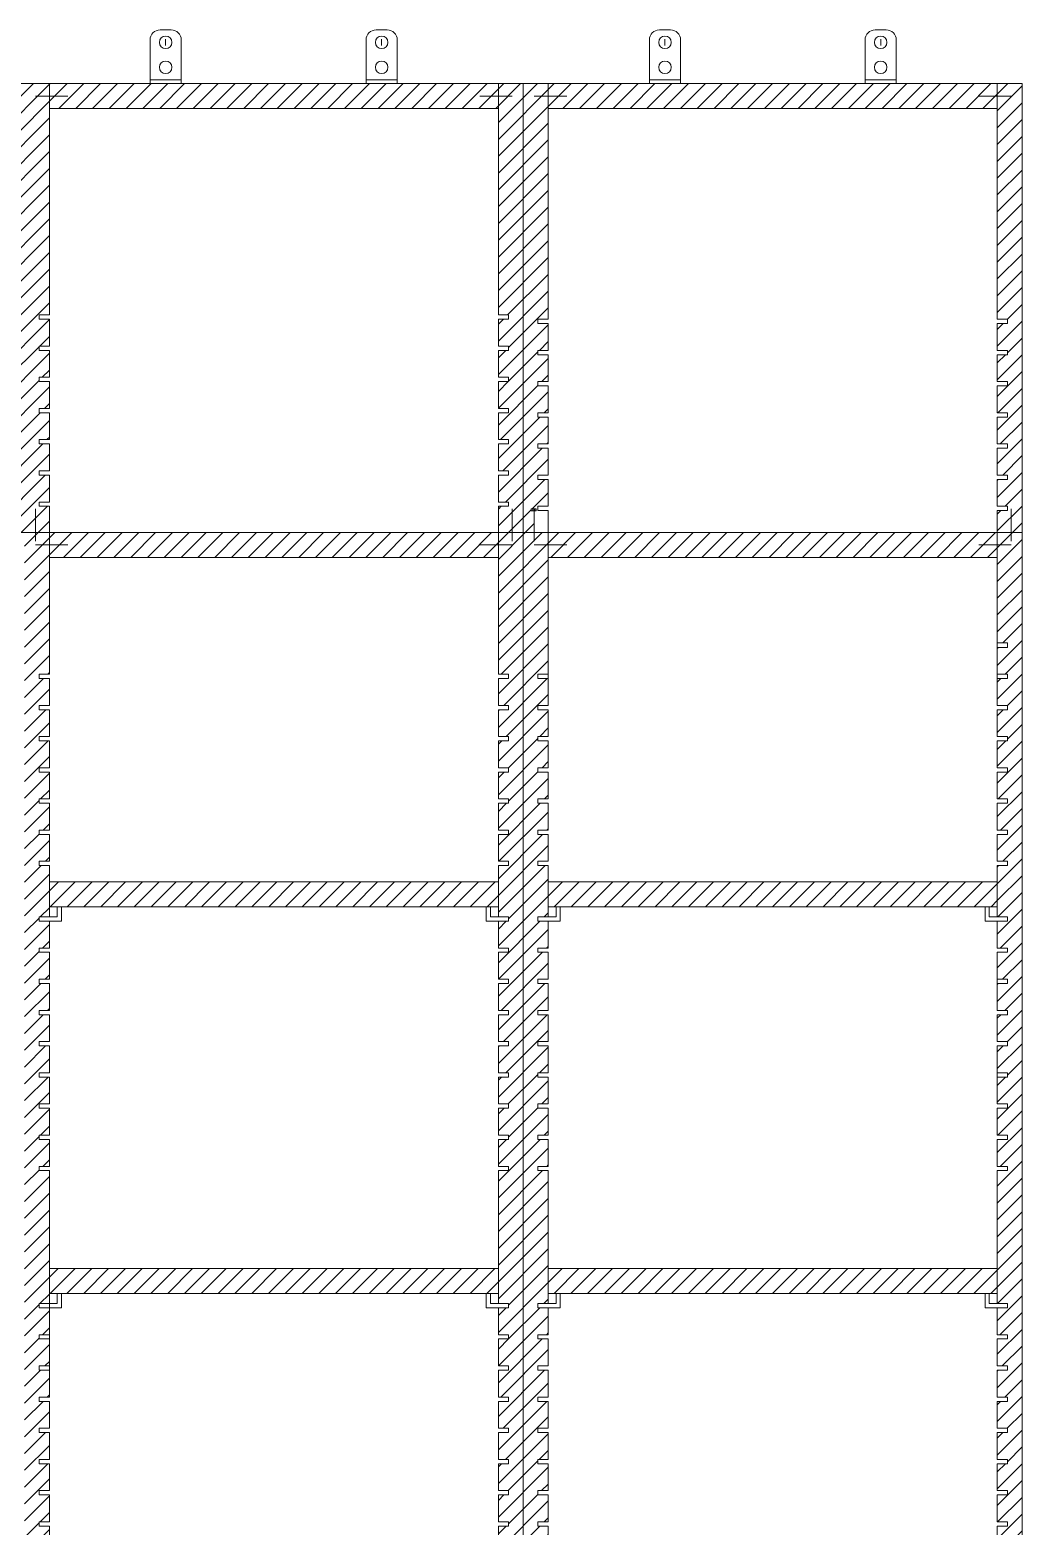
# Model space of a CAD drawing. Header units: millimetres. Extents: x -1085 to 5268, y 134 to 2619.
# Drawn here: x 789.6 to 869.1, y 392.7 to 512.6 of the extents above; entities that cross this region are included whole.
import ezdxf

# ---------------------------------------------------------------- set-up
doc = ezdxf.new("R2010")
doc.units = ezdxf.units.MM
for name, color, linetype, lineweight in [('A-FURN', 2, 'Continuous', 18), ('linee', 250, 'Continuous', 15), ('LINEE DI SEZIONE', 12, 'Continuous', 15)]:
    doc.layers.add(name, color=color, linetype=linetype, lineweight=lineweight)

msp = doc.modelspace()

# ---------------------------------------------------------------- hatches: boundary and pattern name
at = {"layer": 'LINEE DI SEZIONE'}
h = msp.add_hatch(dxfattribs=at)
h.set_pattern_fill('ANSI31', color=256, scale=0.3)
h.paths.add_polyline_path([(787.15, 508.34), (751.15, 508.34), (751.15, 506.34), (787.15, 506.34)])
h.paths.add_polyline_path([(827.15, 508.34), (791.15, 508.34), (791.15, 506.34), (827.15, 506.34)])
h.paths.add_polyline_path([(867.15, 508.34), (831.15, 508.34), (831.15, 506.34), (867.15, 506.34)])
h.paths.add_polyline_path([(869.15, 508.34), (867.15, 508.34), (867.15, 506.34), (867.15, 489.45), (867.97, 489.45), (867.97, 489.1), (867.15, 489.1), (867.15, 486.95), (867.97, 486.95), (867.97, 486.6), (867.15, 486.6), (867.15, 484.45), (867.97, 484.45), (867.97, 484.1), (867.15, 484.1), (867.15, 481.95), (867.97, 481.95), (867.97, 481.6), (867.15, 481.6), (867.15, 479.45), (867.97, 479.45), (867.97, 479.1), (867.15, 479.1), (867.15, 476.95), (867.97, 476.95), (867.97, 476.6), (867.15, 476.6), (867.15, 474.45), (867.97, 474.45), (867.97, 474.1), (867.15, 474.1), (867.15, 472.34), (869.15, 472.34)])
h.paths.add_polyline_path([(829.15, 508.34), (827.15, 508.34), (827.15, 506.34), (827.15, 489.79), (827.97, 489.79), (827.97, 489.45), (827.15, 489.45), (827.15, 487.29), (827.97, 487.29), (827.97, 486.95), (827.15, 486.95), (827.15, 484.79), (827.97, 484.79), (827.97, 484.45), (827.15, 484.45), (827.15, 482.29), (827.97, 482.29), (827.97, 481.95), (827.15, 481.95), (827.15, 479.79), (827.97, 479.79), (827.97, 479.45), (827.15, 479.45), (827.15, 477.29), (827.97, 477.29), (827.97, 476.95), (827.15, 476.95), (827.15, 474.79), (827.97, 474.79), (827.97, 474.45), (827.15, 474.45), (827.15, 472.34), (829.15, 472.34)])
h.paths.add_polyline_path([(831.15, 508.34), (829.15, 508.34), (829.15, 472.34), (830.03, 472.34), (830.03, 474.09), (829.79, 474.09), (829.79, 474.24), (830.03, 474.24), (830.32, 474.24), (830.32, 474.45), (831.15, 474.45), (831.15, 476.6), (830.32, 476.6), (830.32, 476.95), (831.15, 476.95), (831.15, 479.1), (830.32, 479.1), (830.32, 479.45), (831.15, 479.45), (831.15, 481.6), (830.32, 481.6), (830.32, 481.95), (831.15, 481.95), (831.15, 484.1), (830.32, 484.1), (830.32, 484.45), (831.15, 484.45), (831.15, 486.6), (830.32, 486.6), (830.32, 486.95), (831.15, 486.95), (831.15, 489.1), (830.32, 489.1), (830.32, 489.45), (831.15, 489.45)])
h.paths.add_polyline_path([(791.15, 508.34), (789.15, 508.34), (789.15, 472.34), (791.15, 472.34), (791.15, 474.45), (790.32, 474.45), (790.32, 474.79), (791.15, 474.79), (791.15, 476.95), (790.32, 476.95), (790.32, 477.29), (791.15, 477.29), (791.15, 479.45), (790.32, 479.45), (790.32, 479.79), (791.15, 479.79), (791.15, 481.95), (790.32, 481.95), (790.32, 482.29), (791.15, 482.29), (791.15, 484.45), (790.32, 484.45), (790.32, 484.79), (791.15, 484.79), (791.15, 486.95), (790.32, 486.95), (790.32, 487.29), (791.15, 487.29), (791.15, 489.45), (790.32, 489.45), (790.32, 489.79), (791.15, 489.79)])
h.paths.add_polyline_path([(789.15, 508.34), (787.15, 508.34), (787.15, 506.34), (787.15, 489.79), (787.97, 489.79), (787.97, 489.45), (787.15, 489.45), (787.15, 487.29), (787.97, 487.29), (787.97, 486.95), (787.15, 486.95), (787.15, 484.79), (787.97, 484.79), (787.97, 484.45), (787.15, 484.45), (787.15, 482.29), (787.97, 482.29), (787.97, 481.95), (787.15, 481.95), (787.15, 479.79), (787.97, 479.79), (787.97, 479.45), (787.15, 479.45), (787.15, 477.29), (787.97, 477.29), (787.97, 476.95), (787.15, 476.95), (787.15, 474.79), (787.97, 474.79), (787.97, 474.45), (787.15, 474.45), (787.15, 472.34), (789.15, 472.34)])
h.paths.add_polyline_path([(751.15, 508.34), (749.15, 508.34), (749.15, 472.34), (751.15, 472.34), (751.15, 474.45), (750.32, 474.45), (750.32, 474.79), (751.15, 474.79), (751.15, 476.95), (750.32, 476.95), (750.32, 477.29), (751.15, 477.29), (751.15, 479.45), (750.32, 479.45), (750.32, 479.79), (751.15, 479.79), (751.15, 481.95), (750.32, 481.95), (750.32, 482.29), (751.15, 482.29), (751.15, 484.45), (750.32, 484.45), (750.32, 484.79), (751.15, 484.79), (751.15, 486.95), (750.32, 486.95), (750.32, 487.29), (751.15, 487.29), (751.15, 489.45), (750.32, 489.45), (750.32, 489.79), (751.15, 489.79)])
h = msp.add_hatch(dxfattribs=at)
h.set_pattern_fill('ANSI31', color=256, scale=0.3)
h.paths.add_polyline_path([(751.15, 472.34), (749.15, 472.34), (749.15, 413.34), (751.15, 413.34), (751.15, 421.19), (750.32, 421.19), (750.32, 421.53), (751.15, 421.53), (751.15, 423.69), (750.32, 423.69), (750.32, 424.03), (751.15, 424.03), (751.15, 426.19), (750.32, 426.19), (750.32, 426.53), (751.15, 426.53), (751.15, 428.69), (750.32, 428.69), (750.32, 429.03), (751.15, 429.03), (751.15, 431.19), (750.32, 431.19), (750.32, 431.53), (751.15, 431.53), (751.15, 433.69), (750.32, 433.69), (750.32, 434.03), (751.15, 434.03), (751.15, 436.19), (750.32, 436.19), (750.32, 436.53), (751.15, 436.53), (751.15, 438.69), (750.32, 438.69), (750.32, 439.03), (751.15, 439.03), (751.15, 441.19), (750.32, 441.19), (750.32, 441.53), (751.15, 441.53), (751.15, 445.64), (750.32, 445.64), (750.32, 445.99), (751.15, 445.99), (751.15, 448.14), (750.32, 448.14), (750.32, 448.49), (751.15, 448.49), (751.15, 450.64), (750.32, 450.64), (750.32, 450.99), (751.15, 450.99), (751.15, 453.14), (750.32, 453.14), (750.32, 453.49), (751.15, 453.49), (751.15, 455.64), (750.32, 455.64), (750.32, 455.99), (751.15, 455.99), (751.15, 458.14), (750.32, 458.14), (750.32, 458.49), (751.15, 458.49), (751.15, 460.64), (750.32, 460.64), (750.32, 460.99), (751.15, 460.99)])
h.paths.add_polyline_path([(787.15, 444.34), (751.15, 444.34), (751.15, 442.34), (787.15, 442.34)])
h.paths.add_polyline_path([(827.15, 444.34), (791.15, 444.34), (791.15, 442.34), (827.15, 442.34)])
h.paths.add_polyline_path([(867.15, 444.34), (831.15, 444.34), (831.15, 442.34), (867.15, 442.34)])
h.paths.add_polyline_path([(787.15, 413.34), (751.15, 413.34), (751.15, 411.34), (787.15, 411.34)])
h.paths.add_polyline_path([(827.15, 413.34), (791.15, 413.34), (791.15, 411.34), (827.15, 411.34)])
h.paths.add_polyline_path([(867.15, 413.34), (831.15, 413.34), (831.15, 411.34), (867.15, 411.34)])
h = msp.add_hatch(dxfattribs=at)
h.set_pattern_fill('ANSI31', color=256, scale=0.3)
h.paths.add_polyline_path([(787.15, 472.34), (751.15, 472.34), (751.15, 470.34), (787.15, 470.34)])
h.paths.add_polyline_path([(827.15, 472.34), (791.15, 472.34), (791.15, 470.34), (827.15, 470.34)])
h.paths.add_polyline_path([(867.15, 472.34), (831.15, 472.34), (831.15, 470.34), (867.15, 470.34)])
h.paths.add_polyline_path([(829.15, 472.34), (827.15, 472.34), (827.15, 470.34), (827.15, 460.99), (827.97, 460.99), (827.97, 460.64), (827.15, 460.64), (827.15, 458.49), (827.97, 458.49), (827.97, 458.14), (827.15, 458.14), (827.15, 455.99), (827.97, 455.99), (827.97, 455.64), (827.15, 455.64), (827.15, 453.49), (827.97, 453.49), (827.97, 453.14), (827.15, 453.14), (827.15, 450.99), (827.97, 450.99), (827.97, 450.64), (827.15, 450.64), (827.15, 448.49), (827.97, 448.49), (827.97, 448.14), (827.15, 448.14), (827.15, 445.99), (827.97, 445.99), (827.97, 445.64), (827.15, 445.64), (827.15, 441.53), (827.97, 441.53), (827.97, 441.19), (827.15, 441.19), (827.15, 439.03), (827.97, 439.03), (827.97, 438.69), (827.15, 438.69), (827.15, 436.53), (827.97, 436.53), (827.97, 436.19), (827.15, 436.19), (827.15, 434.03), (827.97, 434.03), (827.97, 433.69), (827.15, 433.69), (827.15, 431.53), (827.97, 431.53), (827.97, 431.19), (827.15, 431.19), (827.15, 429.03), (827.97, 429.03), (827.97, 428.69), (827.15, 428.69), (827.15, 426.53), (827.97, 426.53), (827.97, 426.19), (827.15, 426.19), (827.15, 424.03), (827.97, 424.03), (827.97, 423.69), (827.15, 423.69), (827.15, 421.53), (827.97, 421.53), (827.97, 421.19), (827.15, 421.19), (827.15, 410.53), (827.97, 410.53), (827.97, 410.19), (827.15, 410.19), (827.15, 408.03), (827.97, 408.03), (827.97, 407.69), (827.15, 407.69), (827.15, 405.53), (827.97, 405.53), (827.97, 405.19), (827.15, 405.19), (827.15, 403.03), (827.97, 403.03), (827.97, 402.69), (827.15, 402.69), (827.15, 400.53), (827.97, 400.53), (827.97, 400.19), (827.15, 400.19), (827.15, 398.03), (827.97, 398.03), (827.97, 397.69), (827.15, 397.69), (827.15, 395.53), (827.97, 395.53), (827.97, 395.19), (827.15, 395.19), (827.15, 393.03), (827.97, 393.03), (827.97, 392.69), (827.15, 392.69), (827.15, 390.53), (827.97, 390.53), (827.97, 390.19), (827.15, 390.19), (827.15, 368.49), (827.97, 368.49), (827.97, 368.14), (827.15, 368.14), (827.15, 365.99), (827.97, 365.99), (827.97, 365.64), (827.15, 365.64), (827.15, 363.49), (827.97, 363.49), (827.97, 363.14), (827.15, 363.14), (827.15, 360.99), (827.97, 360.99), (827.97, 360.64), (827.15, 360.64), (827.15, 358.49), (827.97, 358.49), (827.97, 358.14), (827.15, 358.14), (827.15, 355.99), (827.97, 355.99), (827.97, 355.64), (827.15, 355.64), (827.15, 353.49), (827.97, 353.49), (827.97, 353.14), (827.15, 353.14), (827.15, 350.99), (827.97, 350.99), (827.97, 350.64), (827.15, 350.64), (827.15, 346.53), (827.97, 346.53), (827.97, 346.19), (827.15, 346.19), (827.15, 344.03), (827.97, 344.03), (827.97, 343.69), (827.15, 343.69), (827.15, 341.53), (827.97, 341.53), (827.97, 341.19), (827.15, 341.19), (827.15, 339.03), (827.97, 339.03), (827.97, 338.69), (827.15, 338.69), (827.15, 336.53), (827.97, 336.53), (827.97, 336.19), (827.15, 336.19), (827.15, 334.03), (827.97, 334.03), (827.97, 333.69), (827.15, 333.69), (827.15, 331.53), (827.97, 331.53), (827.97, 331.19), (827.15, 331.19), (827.15, 329.03), (827.97, 329.03), (827.97, 328.69), (827.15, 328.69), (827.15, 326.53), (827.97, 326.53), (827.97, 326.19), (827.15, 326.19), (827.15, 315.53), (827.97, 315.53), (827.97, 315.19), (827.15, 315.19), (827.15, 313.03), (827.97, 313.03), (827.97, 312.69), (827.15, 312.69), (827.15, 310.53), (827.97, 310.53), (827.97, 310.19), (827.15, 310.19), (827.15, 308.03), (827.97, 308.03), (827.97, 307.69), (827.15, 307.69), (827.15, 305.53), (827.97, 305.53), (827.97, 305.19), (827.15, 305.19), (827.15, 303.03), (827.97, 303.03), (827.97, 302.69), (827.15, 302.69), (827.15, 300.53), (827.97, 300.53), (827.97, 300.19), (827.15, 300.19), (827.15, 298.03), (827.97, 298.03), (827.97, 297.69), (827.15, 297.69), (827.15, 295.53), (827.97, 295.53), (827.97, 295.19), (827.15, 295.19), (827.15, 278.38), (827.15, 274.98), (827.15, 271.34), (829.15, 271.34)])
h.paths.add_polyline_path([(831.15, 472.34), (829.15, 472.34), (829.15, 271.34), (831.15, 271.34), (831.15, 274.98), (831.15, 278.38), (831.15, 295.19), (830.32, 295.19), (830.32, 295.53), (831.15, 295.53), (831.15, 297.69), (830.32, 297.69), (830.32, 298.03), (831.15, 298.03), (831.15, 300.19), (830.32, 300.19), (830.32, 300.53), (831.15, 300.53), (831.15, 302.69), (830.32, 302.69), (830.32, 303.03), (831.15, 303.03), (831.15, 305.19), (830.32, 305.19), (830.32, 305.53), (831.15, 305.53), (831.15, 307.69), (830.32, 307.69), (830.32, 308.03), (831.15, 308.03), (831.15, 310.19), (830.32, 310.19), (830.32, 310.53), (831.15, 310.53), (831.15, 312.69), (830.32, 312.69), (830.32, 313.03), (831.15, 313.03), (831.15, 315.19), (830.32, 315.19), (830.32, 315.53), (831.15, 315.53), (831.15, 326.19), (830.32, 326.19), (830.32, 326.53), (831.15, 326.53), (831.15, 328.69), (830.32, 328.69), (830.32, 329.03), (831.15, 329.03), (831.15, 331.19), (830.32, 331.19), (830.32, 331.53), (831.15, 331.53), (831.15, 333.69), (830.32, 333.69), (830.32, 334.03), (831.15, 334.03), (831.15, 336.19), (830.32, 336.19), (830.32, 336.53), (831.15, 336.53), (831.15, 338.69), (830.32, 338.69), (830.32, 339.03), (831.15, 339.03), (831.15, 341.19), (830.32, 341.19), (830.32, 341.53), (831.15, 341.53), (831.15, 343.69), (830.32, 343.69), (830.32, 344.03), (831.15, 344.03), (831.15, 346.19), (830.32, 346.19), (830.32, 346.53), (831.15, 346.53), (831.15, 350.64), (830.32, 350.64), (830.32, 350.99), (831.15, 350.99), (831.15, 353.14), (830.32, 353.14), (830.32, 353.49), (831.15, 353.49), (831.15, 355.64), (830.32, 355.64), (830.32, 355.99), (831.15, 355.99), (831.15, 358.14), (830.32, 358.14), (830.32, 358.49), (831.15, 358.49), (831.15, 360.64), (830.32, 360.64), (830.32, 360.99), (831.15, 360.99), (831.15, 363.14), (830.32, 363.14), (830.32, 363.49), (831.15, 363.49), (831.15, 365.64), (830.32, 365.64), (830.32, 365.99), (831.15, 365.99), (831.15, 368.14), (830.32, 368.14), (830.32, 368.49), (831.15, 368.49), (831.15, 390.19), (830.32, 390.19), (830.32, 390.53), (831.15, 390.53), (831.15, 392.69), (830.32, 392.69), (830.32, 393.03), (831.15, 393.03), (831.15, 395.19), (830.32, 395.19), (830.32, 395.53), (831.15, 395.53), (831.15, 397.69), (830.32, 397.69), (830.32, 398.03), (831.15, 398.03), (831.15, 400.19), (830.32, 400.19), (830.32, 400.53), (831.15, 400.53), (831.15, 402.69), (830.32, 402.69), (830.32, 403.03), (831.15, 403.03), (831.15, 405.19), (830.32, 405.19), (830.32, 405.53), (831.15, 405.53), (831.15, 407.69), (830.32, 407.69), (830.32, 408.03), (831.15, 408.03), (831.15, 410.19), (830.32, 410.19), (830.32, 410.53), (831.15, 410.53), (831.15, 421.19), (830.32, 421.19), (830.32, 421.53), (831.15, 421.53), (831.15, 423.69), (830.32, 423.69), (830.32, 424.03), (831.15, 424.03), (831.15, 426.19), (830.32, 426.19), (830.32, 426.53), (831.15, 426.53), (831.15, 428.69), (830.32, 428.69), (830.32, 429.03), (831.15, 429.03), (831.15, 431.19), (830.32, 431.19), (830.32, 431.53), (831.15, 431.53), (831.15, 433.69), (830.32, 433.69), (830.32, 434.03), (831.15, 434.03), (831.15, 436.19), (830.32, 436.19), (830.32, 436.53), (831.15, 436.53), (831.15, 438.69), (830.32, 438.69), (830.32, 439.03), (831.15, 439.03), (831.15, 441.19), (830.32, 441.19), (830.32, 441.53), (831.15, 441.53), (831.15, 445.64), (830.32, 445.64), (830.32, 445.99), (831.15, 445.99), (831.15, 448.14), (830.32, 448.14), (830.32, 448.49), (831.15, 448.49), (831.15, 450.64), (830.32, 450.64), (830.32, 450.99), (831.15, 450.99), (831.15, 453.14), (830.32, 453.14), (830.32, 453.49), (831.15, 453.49), (831.15, 455.64), (830.32, 455.64), (830.32, 455.99), (831.15, 455.99), (831.15, 458.14), (830.32, 458.14), (830.32, 458.49), (831.15, 458.49), (831.15, 460.64), (830.32, 460.64), (830.32, 460.99), (831.15, 460.99)])
h.paths.add_polyline_path([(869.15, 472.34), (867.15, 472.34), (867.15, 470.34), (867.15, 463.49), (867.97, 463.49), (867.97, 463.14), (867.15, 463.14), (867.15, 460.99), (867.97, 460.99), (867.97, 460.64), (867.15, 460.64), (867.15, 458.49), (867.97, 458.49), (867.97, 458.14), (867.15, 458.14), (867.15, 455.99), (867.97, 455.99), (867.97, 455.64), (867.15, 455.64), (867.15, 453.49), (867.97, 453.49), (867.97, 453.14), (867.15, 453.14), (867.15, 450.99), (867.97, 450.99), (867.97, 450.64), (867.15, 450.64), (867.15, 448.49), (867.97, 448.49), (867.97, 448.14), (867.15, 448.14), (867.15, 445.99), (867.97, 445.99), (867.97, 445.64), (867.15, 445.64), (867.15, 441.53), (867.97, 441.53), (867.97, 441.19), (867.15, 441.19), (867.15, 439.03), (867.97, 439.03), (867.97, 438.69), (867.15, 438.69), (867.15, 436.53), (867.97, 436.53), (867.97, 436.19), (867.15, 436.19), (867.15, 434.03), (867.97, 434.03), (867.97, 433.69), (867.15, 433.69), (867.15, 431.53), (867.97, 431.53), (867.97, 431.19), (867.15, 431.19), (867.15, 429.03), (867.97, 429.03), (867.97, 428.69), (867.15, 428.69), (867.15, 426.53), (867.97, 426.53), (867.97, 426.19), (867.15, 426.19), (867.15, 424.03), (867.97, 424.03), (867.97, 423.69), (867.15, 423.69), (867.15, 421.53), (867.97, 421.53), (867.97, 421.19), (867.15, 421.19), (867.15, 410.53), (867.97, 410.53), (867.97, 410.19), (867.15, 410.19), (867.15, 408.03), (867.97, 408.03), (867.97, 407.69), (867.15, 407.69), (867.15, 405.53), (867.97, 405.53), (867.97, 405.19), (867.15, 405.19), (867.15, 403.03), (867.97, 403.03), (867.97, 402.69), (867.15, 402.69), (867.15, 400.53), (867.97, 400.53), (867.97, 400.19), (867.15, 400.19), (867.15, 398.03), (867.97, 398.03), (867.97, 397.69), (867.15, 397.69), (867.15, 395.53), (867.97, 395.53), (867.97, 395.19), (867.15, 395.19), (867.15, 393.03), (867.97, 393.03), (867.97, 392.69), (867.15, 392.69), (867.15, 390.53), (867.97, 390.53), (867.97, 390.19), (867.15, 390.19), (867.15, 368.49), (867.97, 368.49), (867.97, 368.14), (867.15, 368.14), (867.15, 365.99), (867.97, 365.99), (867.97, 365.64), (867.15, 365.64), (867.15, 363.49), (867.97, 363.49), (867.97, 363.14), (867.15, 363.14), (867.15, 360.99), (867.97, 360.99), (867.97, 360.64), (867.15, 360.64), (867.15, 358.49), (867.97, 358.49), (867.97, 358.14), (867.15, 358.14), (867.15, 355.99), (867.97, 355.99), (867.97, 355.64), (867.15, 355.64), (867.15, 353.49), (867.97, 353.49), (867.97, 353.14), (867.15, 353.14), (867.15, 350.99), (867.97, 350.99), (867.97, 350.64), (867.15, 350.64), (867.15, 346.53), (867.97, 346.53), (867.97, 346.19), (867.15, 346.19), (867.15, 344.03), (867.97, 344.03), (867.97, 343.69), (867.15, 343.69), (867.15, 341.53), (867.97, 341.53), (867.97, 341.19), (867.15, 341.19), (867.15, 339.03), (867.97, 339.03), (867.97, 338.69), (867.15, 338.69), (867.15, 336.53), (867.97, 336.53), (867.97, 336.19), (867.15, 336.19), (867.15, 334.03), (867.97, 334.03), (867.97, 333.69), (867.15, 333.69), (867.15, 331.53), (867.97, 331.53), (867.97, 331.19), (867.15, 331.19), (867.15, 329.03), (867.97, 329.03), (867.97, 328.69), (867.15, 328.69), (867.15, 326.53), (867.97, 326.53), (867.97, 326.19), (867.15, 326.19), (867.15, 316.34), (869.15, 316.34)])
h.paths.add_polyline_path([(791.15, 472.34), (789.15, 472.34), (789.15, 271.34), (791.15, 271.34), (791.15, 274.98), (791.15, 278.38), (791.15, 295.19), (790.32, 295.19), (790.32, 295.53), (791.15, 295.53), (791.15, 297.69), (790.32, 297.69), (790.32, 298.03), (791.15, 298.03), (791.15, 300.19), (790.32, 300.19), (790.32, 300.53), (791.15, 300.53), (791.15, 302.69), (790.32, 302.69), (790.32, 303.03), (791.15, 303.03), (791.15, 305.19), (790.32, 305.19), (790.32, 305.53), (791.15, 305.53), (791.15, 307.69), (790.32, 307.69), (790.32, 308.03), (791.15, 308.03), (791.15, 310.19), (790.32, 310.19), (790.32, 310.53), (791.15, 310.53), (791.15, 312.69), (790.32, 312.69), (790.32, 313.03), (791.15, 313.03), (791.15, 315.19), (790.32, 315.19), (790.32, 315.53), (791.15, 315.53), (791.15, 326.19), (790.32, 326.19), (790.32, 326.53), (791.15, 326.53), (791.15, 328.69), (790.32, 328.69), (790.32, 329.03), (791.15, 329.03), (791.15, 331.19), (790.32, 331.19), (790.32, 331.53), (791.15, 331.53), (791.15, 333.69), (790.32, 333.69), (790.32, 334.03), (791.15, 334.03), (791.15, 336.19), (790.32, 336.19), (790.32, 336.53), (791.15, 336.53), (791.15, 338.69), (790.32, 338.69), (790.32, 339.03), (791.15, 339.03), (791.15, 341.19), (790.32, 341.19), (790.32, 341.53), (791.15, 341.53), (791.15, 343.69), (790.32, 343.69), (790.32, 344.03), (791.15, 344.03), (791.15, 346.19), (790.32, 346.19), (790.32, 346.53), (791.15, 346.53), (791.15, 350.64), (790.32, 350.64), (790.32, 350.99), (791.15, 350.99), (791.15, 353.14), (790.32, 353.14), (790.32, 353.49), (791.15, 353.49), (791.15, 355.64), (790.32, 355.64), (790.32, 355.99), (791.15, 355.99), (791.15, 358.14), (790.32, 358.14), (790.32, 358.49), (791.15, 358.49), (791.15, 360.64), (790.32, 360.64), (790.32, 360.99), (791.15, 360.99), (791.15, 363.14), (790.32, 363.14), (790.32, 363.49), (791.15, 363.49), (791.15, 365.64), (790.32, 365.64), (790.32, 365.99), (791.15, 365.99), (791.15, 368.14), (790.32, 368.14), (790.32, 368.49), (791.15, 368.49), (791.15, 390.19), (790.32, 390.19), (790.32, 390.53), (791.15, 390.53), (791.15, 392.69), (790.32, 392.69), (790.32, 393.03), (791.15, 393.03), (791.15, 395.19), (790.32, 395.19), (790.32, 395.53), (791.15, 395.53), (791.15, 397.69), (790.32, 397.69), (790.32, 398.03), (791.15, 398.03), (791.15, 400.19), (790.32, 400.19), (790.32, 400.53), (791.15, 400.53), (791.15, 402.69), (790.32, 402.69), (790.32, 403.03), (791.15, 403.03), (791.15, 405.19), (790.32, 405.19), (790.32, 405.53), (791.15, 405.53), (791.15, 407.69), (790.32, 407.69), (790.32, 408.03), (791.15, 408.03), (791.15, 410.19), (790.32, 410.19), (790.32, 410.53), (791.15, 410.53), (791.15, 421.19), (790.32, 421.19), (790.32, 421.53), (791.15, 421.53), (791.15, 423.69), (790.32, 423.69), (790.32, 424.03), (791.15, 424.03), (791.15, 426.19), (790.32, 426.19), (790.32, 426.53), (791.15, 426.53), (791.15, 428.69), (790.32, 428.69), (790.32, 429.03), (791.15, 429.03), (791.15, 431.19), (790.32, 431.19), (790.32, 431.53), (791.15, 431.53), (791.15, 433.69), (790.32, 433.69), (790.32, 434.03), (791.15, 434.03), (791.15, 436.19), (790.32, 436.19), (790.32, 436.53), (791.15, 436.53), (791.15, 438.69), (790.32, 438.69), (790.32, 439.03), (791.15, 439.03), (791.15, 441.19), (790.32, 441.19), (790.32, 441.53), (791.15, 441.53), (791.15, 445.64), (790.32, 445.64), (790.32, 445.99), (791.15, 445.99), (791.15, 448.14), (790.32, 448.14), (790.32, 448.49), (791.15, 448.49), (791.15, 450.64), (790.32, 450.64), (790.32, 450.99), (791.15, 450.99), (791.15, 453.14), (790.32, 453.14), (790.32, 453.49), (791.15, 453.49), (791.15, 455.64), (790.32, 455.64), (790.32, 455.99), (791.15, 455.99), (791.15, 458.14), (790.32, 458.14), (790.32, 458.49), (791.15, 458.49), (791.15, 460.64), (790.32, 460.64), (790.32, 460.99), (791.15, 460.99)])

# ---------------------------------------------------------------- linework, layer by layer
at = {"layer": 'A-FURN'}
for p, q in [((800.02, 512.64), (800.92, 512.64)), ((817.34, 512.64), (818.24, 512.64)), ((840.06, 512.64), (840.96, 512.64)), ((857.36, 512.64), (858.26, 512.64)), ((799.22, 508.34), (799.22, 511.84)), ((800.47, 511.89), (800.47, 511.39)), ((801.72, 511.84), (801.72, 508.34)), ((816.54, 508.34), (816.54, 511.84)), ((817.79, 511.89), (817.79, 511.39)), ((819.04, 511.84), (819.04, 508.34)), ((839.26, 508.34), (839.26, 511.84)), ((840.51, 511.89), (840.51, 511.39)), ((841.76, 511.84), (841.76, 508.34)), ((856.56, 508.34), (856.56, 511.84)), ((857.81, 511.89), (857.81, 511.39)), ((859.06, 511.84), (859.06, 508.34)), ((799.22, 508.64), (801.72, 508.64)), ((816.54, 508.64), (819.04, 508.64)), ((839.26, 508.64), (841.76, 508.64)), ((856.56, 508.64), (859.06, 508.64)), ((749.15, 508.34), (869.15, 508.34)), ((789.15, 508.34), (791.15, 508.34)), ((791.15, 508.34), (791.15, 489.79)), ((827.15, 508.34), (829.15, 508.34)), ((827.15, 508.34), (827.15, 489.79)), ((829.15, 508.34), (829.15, 271.34)), ((831.15, 508.34), (831.15, 489.45)), ((867.15, 508.34), (867.15, 489.45)), ((869.15, 508.34), (869.15, 271.34)), ((791.15, 506.34), (827.15, 506.34)), ((831.15, 506.34), (867.15, 506.34)), ((791.15, 489.45), (791.15, 487.29)), ((827.15, 489.45), (827.15, 487.29)), ((831.15, 489.1), (831.15, 486.95)), ((867.15, 489.1), (867.15, 486.95)), ((791.15, 486.95), (791.15, 484.79)), ((827.15, 486.95), (827.15, 484.79)), ((831.15, 486.6), (831.15, 484.45)), ((867.15, 486.6), (867.15, 484.45)), ((791.15, 484.45), (791.15, 482.29)), ((827.15, 484.45), (827.15, 482.29)), ((831.15, 484.1), (831.15, 481.95)), ((867.15, 484.1), (867.15, 481.95)), ((791.15, 481.95), (791.15, 479.79)), ((827.15, 481.95), (827.15, 479.79)), ((831.15, 481.6), (831.15, 479.45)), ((867.15, 481.6), (867.15, 479.45)), ((791.15, 479.45), (791.15, 477.29)), ((827.15, 479.45), (827.15, 477.29)), ((831.15, 479.1), (831.15, 476.95)), ((867.15, 479.1), (867.15, 476.95)), ((791.15, 476.95), (791.15, 474.79)), ((827.15, 476.95), (827.15, 474.79)), ((831.15, 476.6), (831.15, 474.45)), ((867.15, 476.6), (867.15, 474.45)), ((791.15, 474.45), (791.15, 460.99)), ((827.15, 474.45), (827.15, 460.99)), ((829.91, 474.24), (829.91, 474.09)), ((830.07, 474.24), (830.07, 474.09)), ((831.15, 474.1), (831.15, 460.64)), ((867.15, 474.1), (867.15, 460.64)), ((749.15, 472.34), (869.15, 472.34)), ((791.15, 470.34), (827.15, 470.34)), ((831.15, 470.34), (867.15, 470.34)), ((827.15, 460.99), (827.15, 463.14)), ((867.15, 463.14), (867.15, 460.99)), ((791.15, 460.64), (791.15, 458.49)), ((827.15, 458.49), (827.15, 460.64)), ((831.15, 458.49), (831.15, 460.64)), ((867.15, 460.64), (867.15, 458.49)), ((791.15, 458.14), (791.15, 455.99)), ((827.15, 455.99), (827.15, 458.14)), ((831.15, 455.99), (831.15, 458.14)), ((867.15, 458.14), (867.15, 455.99)), ((791.15, 455.64), (791.15, 453.49)), ((827.15, 453.49), (827.15, 455.64)), ((831.15, 453.49), (831.15, 455.64)), ((867.15, 455.64), (867.15, 453.49)), ((791.15, 453.14), (791.15, 450.99)), ((827.15, 450.99), (827.15, 453.14)), ((831.15, 450.99), (831.15, 453.14)), ((867.15, 453.14), (867.15, 450.99)), ((791.15, 450.64), (791.15, 448.49)), ((827.15, 448.49), (827.15, 450.64)), ((831.15, 448.49), (831.15, 450.64)), ((867.15, 450.64), (867.15, 448.49)), ((791.15, 448.14), (791.15, 445.99)), ((827.15, 445.99), (827.15, 448.14)), ((831.15, 445.99), (831.15, 448.14)), ((867.15, 448.14), (867.15, 445.99)), ((791.15, 445.64), (791.15, 441.53)), ((827.15, 441.53), (827.15, 445.64)), ((831.15, 441.53), (831.15, 445.64)), ((867.15, 445.64), (867.15, 441.53)), ((791.15, 444.34), (827.15, 444.34)), ((831.15, 444.34), (867.15, 444.34)), ((791.15, 442.34), (827.15, 442.34)), ((831.15, 442.34), (867.15, 442.34)), ((791.15, 441.19), (792.12, 441.19)), ((791.15, 441.19), (791.15, 439.03)), ((827.15, 441.19), (826.18, 441.19)), ((827.15, 439.03), (827.15, 441.19)), ((831.15, 441.19), (832.12, 441.19)), ((831.15, 439.03), (831.15, 441.19)), ((867.15, 441.19), (866.18, 441.19)), ((867.15, 441.19), (867.15, 439.03)), ((791.15, 438.69), (791.15, 436.53)), ((827.15, 436.53), (827.15, 438.69)), ((831.15, 436.53), (831.15, 438.69)), ((867.15, 438.69), (867.15, 434.03)), ((791.15, 436.19), (791.15, 434.03)), ((827.15, 434.03), (827.15, 436.19)), ((831.15, 434.03), (831.15, 436.19)), ((791.15, 433.69), (791.15, 431.53)), ((827.15, 431.53), (827.15, 433.69)), ((831.15, 431.53), (831.15, 433.69)), ((867.15, 433.69), (867.15, 431.53)), ((791.15, 431.19), (791.15, 429.03)), ((827.15, 429.03), (827.15, 431.19)), ((831.15, 429.03), (831.15, 431.19)), ((867.15, 431.19), (867.15, 426.53)), ((791.15, 428.69), (791.15, 426.53)), ((827.15, 426.53), (827.15, 428.69)), ((831.15, 426.53), (831.15, 428.69)), ((791.15, 426.19), (791.15, 424.03)), ((827.15, 424.03), (827.15, 426.19)), ((831.15, 424.03), (831.15, 426.19)), ((867.15, 426.19), (867.15, 424.03)), ((791.15, 423.69), (791.15, 421.53)), ((827.15, 421.53), (827.15, 423.69)), ((831.15, 421.53), (831.15, 423.69)), ((867.15, 423.69), (867.15, 421.53)), ((791.15, 421.19), (791.15, 403.03)), ((827.15, 410.53), (827.15, 421.19)), ((831.15, 410.53), (831.15, 421.19)), ((867.15, 421.19), (867.15, 410.53)), ((791.15, 413.34), (827.15, 413.34)), ((831.15, 413.34), (867.15, 413.34)), ((827.15, 411.34), (791.15, 411.34)), ((867.15, 411.34), (831.15, 411.34)), ((791.15, 410.19), (792.12, 410.19)), ((827.15, 410.19), (826.18, 410.19)), ((827.15, 408.03), (827.15, 410.19)), ((831.15, 410.19), (832.12, 410.19)), ((831.15, 408.03), (831.15, 410.19)), ((867.15, 410.19), (866.18, 410.19)), ((867.15, 410.19), (867.15, 408.03)), ((827.15, 405.53), (827.15, 407.69)), ((831.15, 405.53), (831.15, 407.69)), ((867.15, 407.69), (867.15, 405.53)), ((827.15, 403.03), (827.15, 405.19)), ((831.15, 403.03), (831.15, 405.19)), ((867.15, 405.19), (867.15, 403.03)), ((791.15, 402.69), (791.15, 400.53)), ((827.15, 400.53), (827.15, 402.69)), ((831.15, 400.53), (831.15, 402.69)), ((867.15, 402.69), (867.15, 400.53)), ((791.15, 400.19), (791.15, 398.03)), ((827.15, 398.03), (827.15, 400.19)), ((831.15, 398.03), (831.15, 400.19)), ((867.15, 400.19), (867.15, 398.03)), ((791.15, 397.69), (791.15, 395.53)), ((827.15, 395.53), (827.15, 397.69)), ((831.15, 395.53), (831.15, 397.69)), ((867.15, 397.69), (867.15, 395.53)), ((791.15, 395.19), (791.15, 393.03)), ((827.15, 393.03), (827.15, 395.19)), ((831.15, 393.03), (831.15, 395.19)), ((867.15, 395.19), (867.15, 393.03)), ((791.15, 392.69), (791.15, 390.53)), ((827.15, 390.53), (827.15, 392.69)), ((831.15, 390.53), (831.15, 392.69)), ((867.15, 392.69), (867.15, 390.53))]:
    msp.add_line(p, q, dxfattribs=at)
for points in [[(791.15, 489.45), (790.32, 489.45), (790.32, 489.79), (791.15, 489.79)], [(827.15, 489.45), (827.97, 489.45), (827.97, 489.79), (827.15, 489.79)], [(831.15, 489.1), (830.32, 489.1), (830.32, 489.45), (831.15, 489.45)], [(867.15, 489.1), (867.97, 489.1), (867.97, 489.45), (867.15, 489.45)], [(791.15, 486.95), (790.32, 486.95), (790.32, 487.29), (791.15, 487.29)], [(827.15, 486.95), (827.97, 486.95), (827.97, 487.29), (827.15, 487.29)], [(831.15, 486.6), (830.32, 486.6), (830.32, 486.95), (831.15, 486.95)], [(867.15, 486.6), (867.97, 486.6), (867.97, 486.95), (867.15, 486.95)], [(791.15, 484.45), (790.32, 484.45), (790.32, 484.79), (791.15, 484.79)], [(827.15, 484.45), (827.97, 484.45), (827.97, 484.79), (827.15, 484.79)], [(831.15, 484.1), (830.32, 484.1), (830.32, 484.45), (831.15, 484.45)], [(867.15, 484.1), (867.97, 484.1), (867.97, 484.45), (867.15, 484.45)], [(791.15, 481.95), (790.32, 481.95), (790.32, 482.29), (791.15, 482.29)], [(827.15, 481.95), (827.97, 481.95), (827.97, 482.29), (827.15, 482.29)], [(831.15, 481.6), (830.32, 481.6), (830.32, 481.95), (831.15, 481.95)], [(867.15, 481.6), (867.97, 481.6), (867.97, 481.95), (867.15, 481.95)], [(791.15, 479.45), (790.32, 479.45), (790.32, 479.79), (791.15, 479.79)], [(827.15, 479.45), (827.97, 479.45), (827.97, 479.79), (827.15, 479.79)], [(831.15, 479.1), (830.32, 479.1), (830.32, 479.45), (831.15, 479.45)], [(867.15, 479.1), (867.97, 479.1), (867.97, 479.45), (867.15, 479.45)], [(791.15, 476.95), (790.32, 476.95), (790.32, 477.29), (791.15, 477.29)], [(827.15, 476.95), (827.97, 476.95), (827.97, 477.29), (827.15, 477.29)], [(831.15, 476.6), (830.32, 476.6), (830.32, 476.95), (831.15, 476.95)], [(867.15, 476.6), (867.97, 476.6), (867.97, 476.95), (867.15, 476.95)], [(791.15, 474.45), (790.32, 474.45), (790.32, 474.79), (791.15, 474.79)], [(827.15, 474.45), (827.97, 474.45), (827.97, 474.79), (827.15, 474.79)], [(831.15, 474.1), (830.32, 474.1), (830.32, 474.45), (831.15, 474.45)], [(867.15, 474.1), (867.97, 474.1), (867.97, 474.45), (867.15, 474.45)], [(867.15, 463.14), (867.97, 463.14), (867.97, 463.49), (867.15, 463.49)], [(791.15, 460.64), (790.32, 460.64), (790.32, 460.99), (791.15, 460.99)], [(827.15, 460.64), (827.97, 460.64), (827.97, 460.99), (827.15, 460.99)], [(831.15, 460.64), (830.32, 460.64), (830.32, 460.99), (831.15, 460.99)], [(867.15, 460.64), (867.97, 460.64), (867.97, 460.99), (867.15, 460.99)], [(791.15, 458.14), (790.32, 458.14), (790.32, 458.49), (791.15, 458.49)], [(827.15, 458.14), (827.97, 458.14), (827.97, 458.49), (827.15, 458.49)], [(831.15, 458.14), (830.32, 458.14), (830.32, 458.49), (831.15, 458.49)], [(867.15, 458.14), (867.97, 458.14), (867.97, 458.49), (867.15, 458.49)], [(791.15, 455.64), (790.32, 455.64), (790.32, 455.99), (791.15, 455.99)], [(827.15, 455.64), (827.97, 455.64), (827.97, 455.99), (827.15, 455.99)], [(831.15, 455.64), (830.32, 455.64), (830.32, 455.99), (831.15, 455.99)], [(867.15, 455.64), (867.97, 455.64), (867.97, 455.99), (867.15, 455.99)], [(791.15, 453.14), (790.32, 453.14), (790.32, 453.49), (791.15, 453.49)], [(827.15, 453.14), (827.97, 453.14), (827.97, 453.49), (827.15, 453.49)], [(831.15, 453.14), (830.32, 453.14), (830.32, 453.49), (831.15, 453.49)], [(867.15, 453.14), (867.97, 453.14), (867.97, 453.49), (867.15, 453.49)], [(791.15, 450.64), (790.32, 450.64), (790.32, 450.99), (791.15, 450.99)], [(827.15, 450.64), (827.97, 450.64), (827.97, 450.99), (827.15, 450.99)], [(831.15, 450.64), (830.32, 450.64), (830.32, 450.99), (831.15, 450.99)], [(867.15, 450.64), (867.97, 450.64), (867.97, 450.99), (867.15, 450.99)], [(791.15, 448.14), (790.32, 448.14), (790.32, 448.49), (791.15, 448.49)], [(827.15, 448.14), (827.97, 448.14), (827.97, 448.49), (827.15, 448.49)], [(831.15, 448.14), (830.32, 448.14), (830.32, 448.49), (831.15, 448.49)], [(867.15, 448.14), (867.97, 448.14), (867.97, 448.49), (867.15, 448.49)], [(791.15, 445.64), (790.32, 445.64), (790.32, 445.99), (791.15, 445.99)], [(827.15, 445.64), (827.97, 445.64), (827.97, 445.99), (827.15, 445.99)], [(831.15, 445.64), (830.32, 445.64), (830.32, 445.99), (831.15, 445.99)], [(867.15, 445.64), (867.97, 445.64), (867.97, 445.99), (867.15, 445.99)], [(791.78, 441.53), (790.32, 441.53), (790.32, 441.19), (791.15, 441.19)], [(792.12, 441.19), (792.12, 442.34), (791.78, 442.34), (791.78, 441.53)], [(826.18, 441.19), (826.18, 442.34), (826.52, 442.34), (826.52, 441.53)], [(826.52, 441.53), (827.97, 441.53), (827.97, 441.19), (827.15, 441.19)], [(831.78, 441.53), (830.32, 441.53), (830.32, 441.19), (831.15, 441.19)], [(832.12, 441.19), (832.12, 442.34), (831.78, 442.34), (831.78, 441.53)], [(866.18, 441.19), (866.18, 442.34), (866.52, 442.34), (866.52, 441.53)], [(866.52, 441.53), (867.97, 441.53), (867.97, 441.19), (867.15, 441.19)], [(791.15, 439.03), (790.32, 439.03), (790.32, 438.69), (791.15, 438.69)], [(827.15, 439.03), (827.97, 439.03), (827.97, 438.69), (827.15, 438.69)], [(831.15, 439.03), (830.32, 439.03), (830.32, 438.69), (831.15, 438.69)], [(867.15, 439.03), (867.97, 439.03), (867.97, 438.69), (867.15, 438.69)], [(791.15, 436.53), (790.32, 436.53), (790.32, 436.19), (791.15, 436.19)], [(827.15, 436.53), (827.97, 436.53), (827.97, 436.19), (827.15, 436.19)], [(831.15, 436.53), (830.32, 436.53), (830.32, 436.19), (831.15, 436.19)], [(867.15, 436.53), (867.97, 436.53), (867.97, 436.19), (867.15, 436.19)], [(791.15, 434.03), (790.32, 434.03), (790.32, 433.69), (791.15, 433.69)], [(827.15, 434.03), (827.97, 434.03), (827.97, 433.69), (827.15, 433.69)], [(831.15, 434.03), (830.32, 434.03), (830.32, 433.69), (831.15, 433.69)], [(867.15, 434.03), (867.97, 434.03), (867.97, 433.69), (867.15, 433.69)], [(791.15, 431.53), (790.32, 431.53), (790.32, 431.19), (791.15, 431.19)], [(827.15, 431.53), (827.97, 431.53), (827.97, 431.19), (827.15, 431.19)], [(831.15, 431.53), (830.32, 431.53), (830.32, 431.19), (831.15, 431.19)], [(867.15, 431.53), (867.97, 431.53), (867.97, 431.19), (867.15, 431.19)], [(791.15, 429.03), (790.32, 429.03), (790.32, 428.69), (791.15, 428.69)], [(827.15, 429.03), (827.97, 429.03), (827.97, 428.69), (827.15, 428.69)], [(831.15, 429.03), (830.32, 429.03), (830.32, 428.69), (831.15, 428.69)], [(867.15, 429.03), (867.97, 429.03), (867.97, 428.69), (867.15, 428.69)], [(791.15, 426.53), (790.32, 426.53), (790.32, 426.19), (791.15, 426.19)], [(827.15, 426.53), (827.97, 426.53), (827.97, 426.19), (827.15, 426.19)], [(831.15, 426.53), (830.32, 426.53), (830.32, 426.19), (831.15, 426.19)], [(867.15, 426.53), (867.97, 426.53), (867.97, 426.19), (867.15, 426.19)], [(791.15, 424.03), (790.32, 424.03), (790.32, 423.69), (791.15, 423.69)], [(827.15, 424.03), (827.97, 424.03), (827.97, 423.69), (827.15, 423.69)], [(831.15, 424.03), (830.32, 424.03), (830.32, 423.69), (831.15, 423.69)], [(867.15, 424.03), (867.97, 424.03), (867.97, 423.69), (867.15, 423.69)], [(791.15, 421.53), (790.32, 421.53), (790.32, 421.19), (791.15, 421.19)], [(827.15, 421.53), (827.97, 421.53), (827.97, 421.19), (827.15, 421.19)], [(831.15, 421.53), (830.32, 421.53), (830.32, 421.19), (831.15, 421.19)], [(867.15, 421.53), (867.97, 421.53), (867.97, 421.19), (867.15, 421.19)], [(791.78, 410.53), (790.32, 410.53), (790.32, 410.19), (791.15, 410.19)], [(792.12, 410.19), (792.12, 411.34), (791.78, 411.34), (791.78, 410.53)], [(826.18, 410.19), (826.18, 411.34), (826.52, 411.34), (826.52, 410.53)], [(826.52, 410.53), (827.97, 410.53), (827.97, 410.19), (827.15, 410.19)], [(831.78, 410.53), (830.32, 410.53), (830.32, 410.19), (831.15, 410.19)], [(832.12, 410.19), (832.12, 411.34), (831.78, 411.34), (831.78, 410.53)], [(866.18, 410.19), (866.18, 411.34), (866.52, 411.34), (866.52, 410.53)], [(866.52, 410.53), (867.97, 410.53), (867.97, 410.19), (867.15, 410.19)], [(791.15, 408.03), (790.32, 408.03), (790.32, 407.69), (791.15, 407.69)], [(827.15, 408.03), (827.97, 408.03), (827.97, 407.69), (827.15, 407.69)], [(831.15, 408.03), (830.32, 408.03), (830.32, 407.69), (831.15, 407.69)], [(867.15, 408.03), (867.97, 408.03), (867.97, 407.69), (867.15, 407.69)], [(791.15, 405.53), (790.32, 405.53), (790.32, 405.19), (791.15, 405.19)], [(827.15, 405.53), (827.97, 405.53), (827.97, 405.19), (827.15, 405.19)], [(831.15, 405.53), (830.32, 405.53), (830.32, 405.19), (831.15, 405.19)], [(867.15, 405.53), (867.97, 405.53), (867.97, 405.19), (867.15, 405.19)], [(791.15, 403.03), (790.32, 403.03), (790.32, 402.69), (791.15, 402.69)], [(827.15, 403.03), (827.97, 403.03), (827.97, 402.69), (827.15, 402.69)], [(831.15, 403.03), (830.32, 403.03), (830.32, 402.69), (831.15, 402.69)], [(867.15, 403.03), (867.97, 403.03), (867.97, 402.69), (867.15, 402.69)], [(791.15, 400.53), (790.32, 400.53), (790.32, 400.19), (791.15, 400.19)], [(827.15, 400.53), (827.97, 400.53), (827.97, 400.19), (827.15, 400.19)], [(831.15, 400.53), (830.32, 400.53), (830.32, 400.19), (831.15, 400.19)], [(867.15, 400.53), (867.97, 400.53), (867.97, 400.19), (867.15, 400.19)], [(791.15, 398.03), (790.32, 398.03), (790.32, 397.69), (791.15, 397.69)], [(827.15, 398.03), (827.97, 398.03), (827.97, 397.69), (827.15, 397.69)], [(831.15, 398.03), (830.32, 398.03), (830.32, 397.69), (831.15, 397.69)], [(867.15, 398.03), (867.97, 398.03), (867.97, 397.69), (867.15, 397.69)], [(791.15, 395.53), (790.32, 395.53), (790.32, 395.19), (791.15, 395.19)], [(827.15, 395.53), (827.97, 395.53), (827.97, 395.19), (827.15, 395.19)], [(831.15, 395.53), (830.32, 395.53), (830.32, 395.19), (831.15, 395.19)], [(867.15, 395.53), (867.97, 395.53), (867.97, 395.19), (867.15, 395.19)], [(791.15, 393.03), (790.32, 393.03), (790.32, 392.69), (791.15, 392.69)], [(827.15, 393.03), (827.97, 393.03), (827.97, 392.69), (827.15, 392.69)], [(831.15, 393.03), (830.32, 393.03), (830.32, 392.69), (831.15, 392.69)], [(867.15, 393.03), (867.97, 393.03), (867.97, 392.69), (867.15, 392.69)]]:
    msp.add_lwpolyline(points, dxfattribs=at)
msp.add_lwpolyline([(830.19, 474.09), (830.19, 474.24), (829.79, 474.24), (829.79, 474.09)], close=True, dxfattribs=at)
for centre in [(800.47, 511.64), (817.79, 511.64), (840.51, 511.64), (857.81, 511.64), (800.47, 509.64), (817.79, 509.64), (840.51, 509.64), (857.81, 509.64)]:
    msp.add_circle(centre, 0.5, dxfattribs=at)
for centre, start, end in [((800.02, 511.84), 90, 180), ((800.92, 511.84), 0, 90), ((817.34, 511.84), 90, 180), ((818.24, 511.84), 0, 90), ((840.06, 511.84), 90, 180), ((840.96, 511.84), 0, 90), ((857.36, 511.84), 90, 180), ((858.26, 511.84), 0, 90)]:
    msp.add_arc(centre, 0.8, start, end, dxfattribs=at)
at = {"layer": 'linee'}
for p, q in [((790.03, 507.33), (792.63, 507.33)), ((828.27, 507.33), (825.67, 507.33)), ((830.03, 507.33), (832.63, 507.33)), ((868.27, 507.33), (865.67, 507.33)), ((790.03, 474.24), (790.03, 471.64)), ((828.27, 474.24), (828.27, 471.64)), ((830.03, 474.24), (830.03, 471.64)), ((868.27, 474.24), (868.27, 471.64)), ((790.03, 471.35), (792.63, 471.35)), ((828.27, 471.35), (825.67, 471.35)), ((830.03, 471.35), (832.63, 471.35)), ((868.27, 471.35), (865.67, 471.35))]:
    msp.add_line(p, q, dxfattribs=at)

doc.saveas('drawing.dxf')
